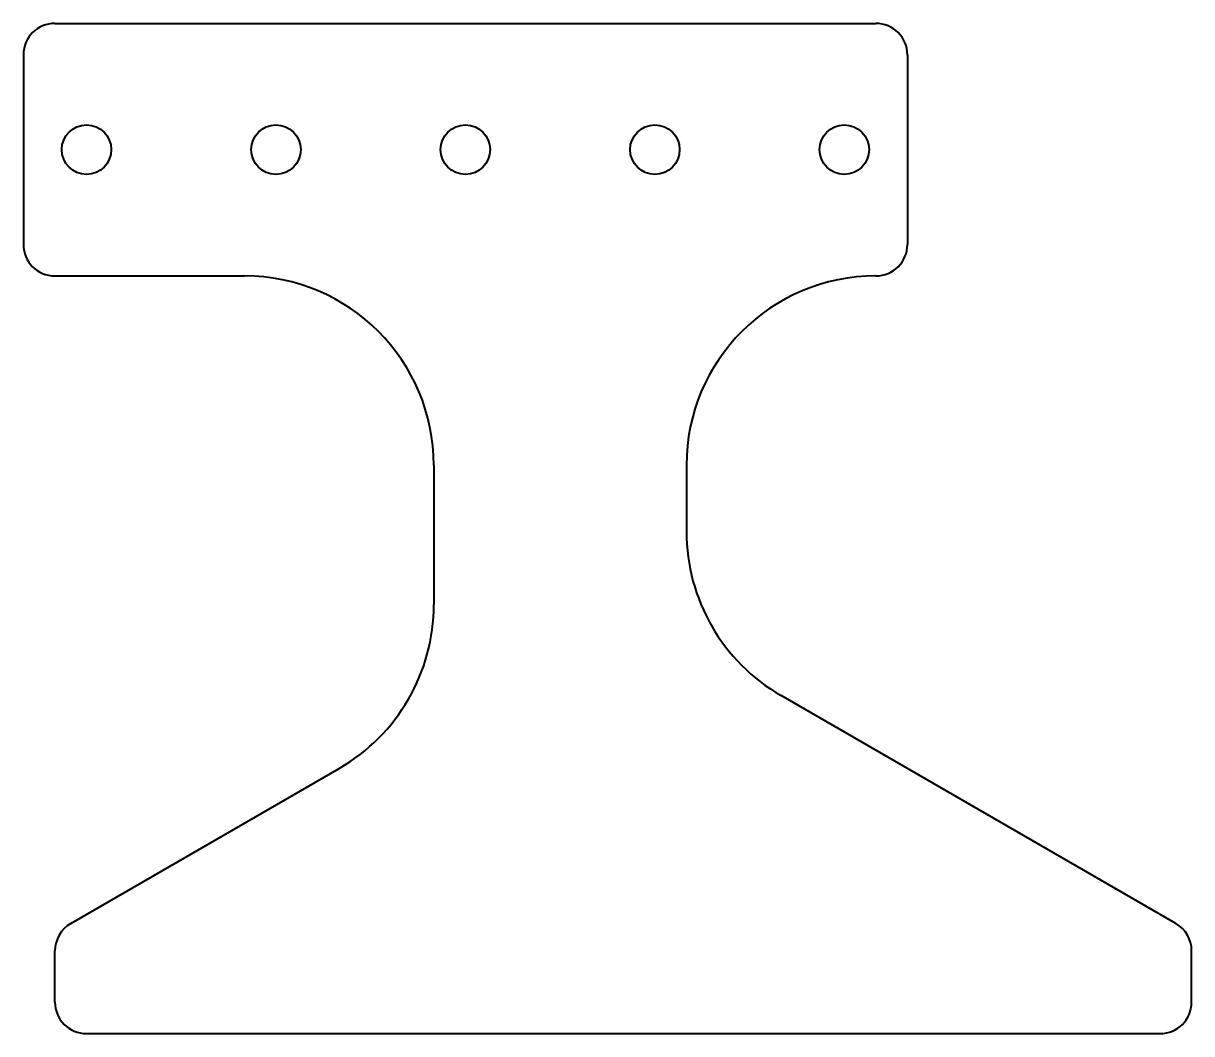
# Model space of a CAD drawing. Header units: inches. Extents: x -8.88 to -4.25, y -12.5 to -8.5.
import ezdxf

# ---------------------------------------------------------------- set-up
doc = ezdxf.new("R2010")
doc.units = ezdxf.units.IN
doc.header["$MEASUREMENT"] = 0
doc.layers.add('Visible', color=7, linetype='Continuous', lineweight=40)

msp = doc.modelspace()

# ---------------------------------------------------------------- linework, layer by layer
at = {"layer": 'Visible'}
for p, q in [((-8.75, -8.5), (-5.5, -8.5)), ((-8.875, -8.625), (-8.875, -9.375)), ((-5.375, -8.625), (-5.375, -9.375)), ((-8.75, -9.5), (-8, -9.5)), ((-7.25, -10.25), (-7.25, -10.801)), ((-6.25, -10.25), (-6.25, -10.5123)), ((-4.3125, -12.0639), (-5.875, -11.1618)), ((-8.6875, -12.0639), (-7.625, -11.4505)), ((-8.75, -12.375), (-8.75, -12.1722)), ((-4.25, -12.375), (-4.25, -12.1722)), ((-8.625, -12.5), (-4.375, -12.5))]:
    msp.add_line(p, q, dxfattribs=at)
for centre in [(-8.625, -9), (-7.875, -9), (-7.125, -9), (-6.375, -9), (-5.625, -9)]:
    msp.add_circle(centre, 0.098, dxfattribs=at)
for centre, radius, start, end in [((-8.75, -8.625), 0.125, 90, 180), ((-5.5, -8.625), 0.125, 0, 90), ((-8.75, -9.375), 0.125, 180, 270), ((-5.5, -9.375), 0.125, 270, 0), ((-8, -10.25), 0.75, 0, 90), ((-5.5, -10.25), 0.75, 90, 180), ((-5.5, -10.5123), 0.75, 180, 240), ((-8, -10.801), 0.75, 300, 0), ((-8.625, -12.1722), 0.125, 120, 180), ((-4.375, -12.1722), 0.125, 0, 60), ((-8.625, -12.375), 0.125, 180, 270), ((-4.375, -12.375), 0.125, 270, 0)]:
    msp.add_arc(centre, radius, start, end, dxfattribs=at)

doc.saveas('drawing.dxf')
